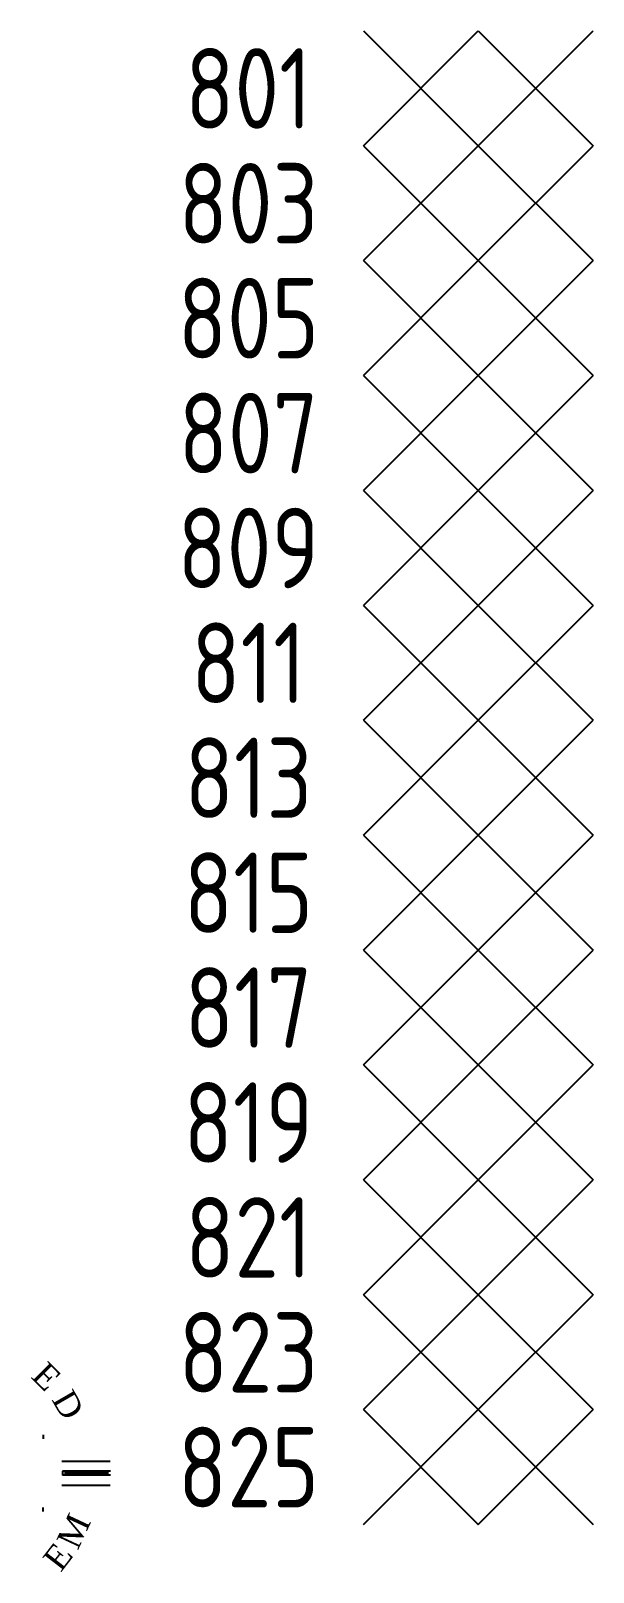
# Model space of a CAD drawing. Extents: x 13 to 412, y 14 to 272.
# Drawn here: x 16.5 to 41, y 204.9 to 272 of the extents above; entities outside this region: 1.
import ezdxf
from ezdxf.enums import TextEntityAlignment as Align

# ---------------------------------------------------------------- set-up
doc = ezdxf.new("R2010")
doc.units = 0
doc.header["$LTSCALE"] = 5
doc.header["$MEASUREMENT"] = 0
doc.layers.get('0').update_dxf_attribs({"linetype": 'CONTINUOUS'})
doc.layers.add('CART', color=7, linetype='CONTINUOUS')
doc.styles.add('CENTBH', font='CENT.SHX', dxfattribs={"height": 3})
doc.styles.add('DIN', font='DIN.shx', dxfattribs={"width": 0.85})

msp = doc.modelspace()

# ---------------------------------------------------------------- linework, layer by layer
at = {"layer": 'CART', "color": 3}
for p, q in [((31, 272), (36, 267)), ((36, 272), (41, 267)), ((31, 267), (36, 262)), ((36, 267), (41, 262)), ((31, 262), (36, 257)), ((36, 262), (41, 257)), ((31, 257), (36, 252)), ((36, 257), (41, 252)), ((31, 252), (36, 247)), ((36, 252), (41, 247)), ((31, 247), (36, 242)), ((36, 247), (41, 242)), ((31, 242), (36, 237)), ((36, 242), (41, 237)), ((31, 237), (36, 232)), ((36, 237), (41, 232)), ((31, 232), (36, 227)), ((36, 232), (41, 227)), ((31, 227), (36, 222)), ((36, 227), (41, 222)), ((31, 222), (36, 217)), ((36, 222), (41, 217)), ((31, 217), (36, 212)), ((36, 217), (41, 212)), ((31, 212), (36, 207)), ((36, 212), (41, 207))]:
    msp.add_line(p, q, dxfattribs=at)
at = {"layer": 'CART', "color": 1}
for p, q in [((17.068, 210.898), (17.068, 210.723)), ((17.872, 209.76), (19.98, 209.76)), ((20, 209.323), (17.898, 209.323)), ((17.898, 209.323), (17.898, 209.148)), ((17.872, 208.71), (19.98, 208.71)), ((20, 209.148), (17.898, 209.148)), ((19.913, 209.235), (17.985, 209.235)), ((17.068, 207.573), (17.068, 207.748))]:
    msp.add_line(p, q, dxfattribs=at)
at = {"layer": 'CART', "color": 3}
for points in [[(31, 267), (36, 272)], [(36, 267), (41, 272)], [(31, 262), (36, 267)], [(36, 262), (41, 267)], [(31, 257), (36, 262)], [(36, 257), (41, 262)], [(31, 252), (36, 257)], [(36, 252), (41, 257)], [(31, 247), (36, 252)], [(36, 247), (41, 252)], [(31, 242), (36, 247)], [(36, 242), (41, 247)], [(31, 237), (36, 242)], [(36, 237), (41, 242)], [(31, 232), (36, 237)], [(36, 232), (41, 237)], [(31, 227), (36, 232)], [(36, 227), (41, 232)], [(31, 222), (36, 227)], [(36, 222), (41, 227)], [(31, 217), (36, 222)], [(36, 217), (41, 222)], [(31, 212), (36, 217)], [(36, 212), (41, 217)], [(31, 207), (36, 212)], [(36, 207), (41, 212)]]:
    msp.add_lwpolyline(points, dxfattribs=at)

# ---------------------------------------------------------------- texts
at = {"color": 3, "style": 'DIN', "width": 0.85}
msp.add_text('S3550002', height=2.5, rotation=90, dxfattribs=at).set_placement((16, 68), align=Align.CENTER)
at = {"layer": 'CART', "color": 3, "style": 'DIN', "width": 0.85}
for s, p in [('801', (26, 269.5)), ('803', (26, 264.5)), ('805', (26, 259.5)), ('807', (26, 254.5)), ('809', (26, 249.5)), ('811', (26, 244.5)), ('813', (26, 239.5)), ('815', (26, 234.5)), ('817', (26, 229.5)), ('819', (26, 224.5)), ('821', (26, 219.5)), ('823', (26, 214.5)), ('825', (26, 209.5))]:
    msp.add_text(s, height=3.5, dxfattribs=at).set_placement(p, align=Align.MIDDLE)
at = {"layer": 'CART', "color": 1, "style": 'CENTBH'}
for s, rotation, p in [('E', 315, (17.207, 213.443)), ('D', 300, (18.153, 212.21)), ('M', 64.96805, (18.391, 206.718)), ('E', 52.28952, (17.707, 205.596))]:
    msp.add_text(s, height=1.05, rotation=rotation, dxfattribs=at).set_placement(p, align=Align.MIDDLE)

doc.saveas('drawing.dxf')
